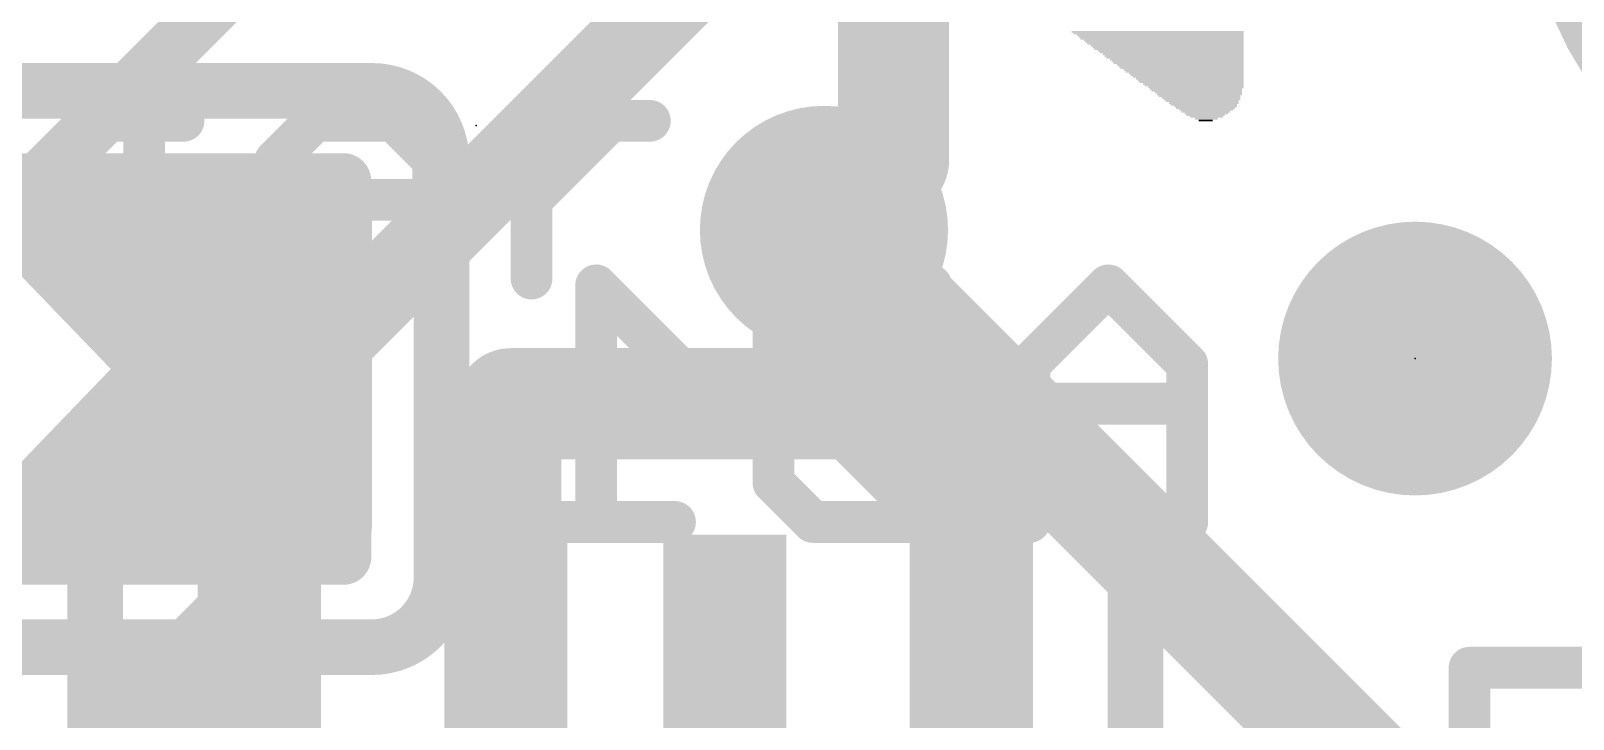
# Model space of a CAD drawing. Extents: x -0.1 to 25.5, y -0.1 to 17.9.
# Drawn here: x 15.39 to 21.02, y 11.8 to 14.32 of the extents above; entities that cross this region are included whole.
import ezdxf

# ---------------------------------------------------------------- set-up
doc = ezdxf.new("R2010")
doc.units = 0
for name, color, linetype in [('1', 12, 'CONTINUOUS'), ('16', 5, 'CONTINUOUS'), ('18', 110, 'CONTINUOUS'), ('21', 40, 'CONTINUOUS'), ('22', 6, 'CONTINUOUS'), ('23', 40, 'CONTINUOUS')]:
    doc.layers.add(name, color=color, linetype=linetype)

# ---------------------------------------------------------------- blocks, each defined once
blk = doc.blocks.new('PIE')
at = {"const_width": 0.5}
blk.add_lwpolyline([(0, -0.25, 1), (0, 0.25, 1), (0, -0.25)], format="xyb", dxfattribs=at)
blk = doc.blocks.new('RECT')
blk.add_solid([(-0.5, -0.5), (0.5, -0.5), (-0.5, 0.5), (0.5, 0.5)])
blk = doc.blocks.new('RECT121920X243840R50')
at = {"const_width": 0.1905}
blk.add_lwpolyline([(0.2858, -0.5715), (0.2858, 0.5715, 0.4142), (0.1905, 0.6668), (-0.1905, 0.6668, 0.4142), (-0.2858, 0.5715), (-0.2858, -0.5715, 0.4142), (-0.1905, -0.6668), (0.1905, -0.6668, 0.4142)], format="xyb", close=True, dxfattribs=at)
blk.add_solid([(-0.2159, -0.5969), (0.2159, -0.5969), (-0.2159, 0.5969), (0.2159, 0.5969)])
blk = doc.blocks.new('ROUNDV')
at = {"const_width": 0.5}
blk.add_lwpolyline([(0, -0.25, 1), (0, 0.25, 1), (0, -0.25)], format="xyb", dxfattribs=at)

msp = doc.modelspace()

# ---------------------------------------------------------------- linework, layer by layer
at = {"layer": '1'}
for points, const_width in [([(16.51, 14.859), (14.478, 12.827)], 0.2032), ([(16.226, 12.924), (17.8308, 14.5288)], 0.3048), ([(18.288, 13.589), (18.415, 13.462)], 0.4064), ([(18.415, 13.462), (18.415, 12.954)], 0.4064), ([(17.145, 12.954), (17.126, 12.935)], 0.4064), ([(17.126, 12.935), (17.126, 12.026)], 0.4064), ([(18.415, 12.954), (17.145, 12.954)], 0.4064), ([(18.826, 12.543), (18.415, 12.954)], 0.4064), ([(16.226, 12.026), (16.226, 12.924)], 0.3048), ([(18.826, 12.026), (18.826, 12.543)], 0.4064), ([(15.6554, 11.4554), (16.226, 12.026)], 0.3048), ([(16.226, 11.46), (16.226, 12.026)], 0.3048), ([(17.926, 12.026), (17.926, 11.576)], 0.3048)]:
    msp.add_lwpolyline(points, dxfattribs=dict(at, const_width=const_width))
for points, const_width in [([(18.3598, 13.6608, 1), (18.2162, 13.5172)], 0.2032), ([(18.5166, 13.462, 1), (18.3134, 13.462)], 0.2032), ([(18.3432, 13.3902, 1), (18.4868, 13.5338)], 0.2032), ([(17.2276, 12.935, 1), (17.0244, 12.935)], 0.2032), ([(17.145, 13.0556, 1), (17.145, 12.8524)], 0.2032), ([(17.2168, 12.8822, 1), (17.0732, 13.0258)], 0.2032), ([(18.4868, 13.0258, 1), (18.3432, 12.8822)], 0.2032), ([(18.415, 12.8524, 1), (18.415, 13.0556)], 0.2032), ([(16.3022, 12.924, 1), (16.1498, 12.924)], 0.1524), ([(17.0542, 13.0068, 1), (17.1978, 12.8632)], 0.2032), ([(16.1721, 12.9779, 1), (16.2799, 12.8701)], 0.1524), ([(18.3134, 12.954, 1), (18.5166, 12.954)], 0.2032), ([(18.9276, 12.543, 1), (18.7244, 12.543)], 0.2032), ([(18.7542, 12.4712, 1), (18.8978, 12.6148)], 0.2032), ([(16.3022, 12.026, 1), (16.1498, 12.026)], 0.1524), ([(16.2799, 11.9721, 1), (16.1721, 12.0799)], 0.1524), ([(18.0022, 12.026, 1), (17.8498, 12.026)], 0.1524), ([(17.0244, 12.026, 1), (17.2276, 12.026)], 0.2032), ([(18.7244, 12.026, 1), (18.9276, 12.026)], 0.2032), ([(16.1498, 12.026, 1), (16.3022, 12.026)], 0.1524)]:
    msp.add_lwpolyline(points, format="xyb", dxfattribs=dict(at, const_width=const_width))
at = {"layer": '16'}
for points, const_width in [([(18.542, 16.002), (18.542, 13.843)], 0.4064), ([(18.542, 13.843), (18.288, 13.589)], 0.4064), ([(15.8242, 13.081), (15.163, 13.7676)], 0.2032), ([(15.163, 13.7676), (16.533, 13.7676)], 0.2032), ([(16.533, 13.7676), (16.533, 12.3944)], 0.2032), ([(20.447, 11.43), (18.288, 13.589)], 0.4064), ([(15.3105, 13.6144), (16.533, 13.6144)], 0.2032), ([(15.5062, 13.4112), (16.533, 13.4112)], 0.2032), ([(15.7019, 13.208), (16.533, 13.208)], 0.2032), ([(15.163, 12.3944), (15.8242, 13.081)], 0.2032), ([(16.256, 12.2873), (16.256, 13.081)], 0.3048), ([(15.7508, 13.0048), (16.533, 13.0048)], 0.2032), ([(15.5551, 12.8016), (16.533, 12.8016)], 0.2032), ([(15.3595, 12.5984), (16.533, 12.5984)], 0.2032), ([(16.533, 12.3944), (15.163, 12.3944)], 0.2032), ([(15.1638, 12.3952), (16.533, 12.3952)], 0.2032), ([(15.24, 11.2713), (16.256, 12.2873)], 0.3048)]:
    msp.add_lwpolyline(points, dxfattribs=dict(at, const_width=const_width))
for points, const_width in [([(18.6138, 13.7712, 1), (18.4702, 13.9148)], 0.2032), ([(18.4404, 13.843, 1), (18.6436, 13.843)], 0.2032), ([(16.5838, 13.7676, 1), (16.4822, 13.7676)], 0.1016), ([(16.533, 13.7168, 1), (16.533, 13.8184)], 0.1016), ([(18.3598, 13.6608, 1), (18.2162, 13.5172)], 0.2032), ([(18.2162, 13.6608, 1), (18.3598, 13.5172)], 0.2032), ([(16.533, 13.5636, 1), (16.533, 13.6652)], 0.1016), ([(15.5062, 13.462, 1), (15.5062, 13.3604)], 0.1016), ([(16.533, 13.3604, 1), (16.533, 13.462)], 0.1016), ([(15.7019, 13.2588, 1), (15.7019, 13.1572)], 0.1016), ([(16.533, 13.1572, 1), (16.533, 13.2588)], 0.1016), ([(15.8608, 13.0458, 1), (15.7876, 13.1162)], 0.1016), ([(16.3322, 13.081, 1), (16.1798, 13.081)], 0.1524), ([(15.7876, 13.0458, 1), (15.8608, 13.1162)], 0.1016), ([(15.7508, 13.0556, 1), (15.7508, 12.954)], 0.1016), ([(16.533, 12.954, 1), (16.533, 13.0556)], 0.1016), ([(15.5551, 12.8524, 1), (15.5551, 12.7508)], 0.1016), ([(16.533, 12.7508, 1), (16.533, 12.8524)], 0.1016), ([(15.3595, 12.6492, 1), (15.3595, 12.5476)], 0.1016), ([(16.533, 12.5476, 1), (16.533, 12.6492)], 0.1016), ([(16.533, 12.3444, 1), (16.533, 12.446)], 0.1016), ([(16.533, 12.3436, 1), (16.533, 12.4452)], 0.1016), ([(16.3099, 12.2334, 1), (16.2021, 12.3412)], 0.1524), ([(16.4822, 12.3944, 1), (16.5838, 12.3944)], 0.1016), ([(16.1798, 12.2873, 1), (16.3322, 12.2873)], 0.1524)]:
    msp.add_lwpolyline(points, format="xyb", dxfattribs=dict(at, const_width=const_width))
at = {"layer": '21'}
for points, const_width in [([(22.86, 13.24, 1), (22.86, 17.24, 1), (22.86, 13.24)], 0.2032), ([(15.8429, 14.1315, 1), (15.7667, 14.1315)], 0.0762), ([(15.6607, 14.0255, 1), (15.6607, 13.9493)], 0.0762), ([(15.9488, 13.9493, 1), (15.9488, 14.0255)], 0.0762), ([(16.4284, 14.0255, 1), (16.4284, 13.9493)], 0.0762), ([(16.4554, 13.9605, 1), (16.4015, 14.0144)], 0.0762), ([(16.7435, 14.0144, 1), (16.6896, 13.9605)], 0.0762), ([(16.7166, 13.9493, 1), (16.7166, 14.0255)], 0.0762), ([(17.258, 13.9874, 1), (17.1818, 13.9874)], 0.0762), ([(17.508, 14.0255, 1), (17.508, 13.9493)], 0.0762), ([(17.535, 13.9605, 1), (17.4811, 14.0144)], 0.0762), ([(17.6521, 13.9493, 1), (17.6521, 14.0255)], 0.0762), ([(16.3225, 13.8434, 1), (16.2463, 13.8434)], 0.0762), ([(16.8987, 13.8434, 1), (16.8225, 13.8434)], 0.0762), ([(16.2574, 13.8703, 1), (16.3113, 13.8164)], 0.0762), ([(16.8337, 13.8164, 1), (16.8876, 13.8703)], 0.0762), ([(16.2844, 13.7374, 1), (16.2844, 13.6612)], 0.0762), ([(16.8606, 13.6612, 1), (16.8606, 13.7374)], 0.0762), ([(17.193, 13.7263, 1), (17.2469, 13.6724)], 0.0762), ([(16.8225, 13.6993, 1), (16.8987, 13.6993)], 0.0762), ([(15.8317, 13.5822, 1), (15.7778, 13.5283)], 0.0762), ([(15.7667, 13.5553, 1), (15.8429, 13.5553)], 0.0762), ([(16.3113, 13.5822, 1), (16.2574, 13.5283)], 0.0762), ([(16.2463, 13.5553, 1), (16.3225, 13.5553)], 0.0762), ([(15.9219, 13.3843, 1), (15.9758, 13.4381)], 0.0762), ([(16.4284, 13.4493, 1), (16.4284, 13.3731)], 0.0762), ([(16.4015, 13.3843, 1), (16.4554, 13.4381)], 0.0762), ([(16.7166, 13.3731, 1), (16.7166, 13.4493)], 0.0762), ([(17.1818, 13.4112, 1), (17.258, 13.4112)], 0.0762), ([(15.6768, 12.576, 1), (15.5752, 12.576)], 0.1016), ([(19.4768, 12.576, 1), (19.3752, 12.576)], 0.1016), ([(20.6841, 11.99, 1), (20.6079, 11.99)], 0.0762), ([(20.646, 12.0281, 1), (20.646, 11.9519)], 0.0762)]:
    msp.add_lwpolyline(points, format="xyb", dxfattribs=dict(at, const_width=const_width))
for points, const_width in [([(15.8048, 14.1315), (15.8048, 13.5553)], 0.1524), ([(15.6607, 13.9874), (15.9488, 13.9874)], 0.1524), ([(16.2844, 13.8434), (16.4284, 13.9874)], 0.1524), ([(16.4284, 13.9874), (16.7166, 13.9874)], 0.1524), ([(16.7166, 13.9874), (16.8606, 13.8434)], 0.1524), ([(17.2199, 13.4112), (17.2199, 13.9874)], 0.1524), ([(17.2199, 13.6993), (17.508, 13.9874)], 0.1524), ([(17.508, 13.9874), (17.6521, 13.9874)], 0.1524), ([(16.2844, 13.5553), (16.2844, 13.8434)], 0.1524), ([(16.8606, 13.8434), (16.8606, 13.6993)], 0.1524), ([(16.8606, 13.6993), (16.2844, 13.6993)], 0.1524), ([(15.8048, 13.5553), (15.9488, 13.4112)], 0.1524), ([(16.4284, 13.4112), (16.2844, 13.5553)], 0.1524), ([(16.7166, 13.4112), (16.4284, 13.4112)], 0.1524), ([(15.626, 9.776), (15.626, 12.576)], 0.2032), ([(19.426, 12.576), (19.426, 9.776)], 0.2032), ([(20.646, 10.79), (20.646, 11.99)], 0.1524), ([(20.646, 11.99), (23.246, 11.99)], 0.1524)]:
    msp.add_lwpolyline(points, dxfattribs=dict(at, const_width=const_width))
at = {"layer": '22'}
for points, const_width in [([(16.637, 14.097), (13.843, 14.097)], 0.2032), ([(16.891, 13.843), (16.891, 12.319)], 0.2032), ([(17.744, 13.0984), (17.4559, 13.3865)], 0.1524), ([(17.4559, 13.3865), (17.4559, 12.5222)], 0.1524), ([(18.1033, 13.2425), (18.2474, 13.3865)], 0.1524), ([(18.2474, 13.3865), (18.6796, 13.3865)], 0.1524), ([(18.6796, 13.3865), (18.6796, 12.5222)], 0.1524), ([(19.327, 13.3865), (19.0389, 13.0984)], 0.1524), ([(19.6151, 13.0984), (19.327, 13.3865)], 0.1524), ([(18.1033, 12.6663), (18.1033, 13.2425)], 0.1524), ([(19.0389, 13.0984), (19.0389, 12.5222)], 0.1524), ([(19.6151, 12.5222), (19.6151, 13.0984)], 0.1524), ([(19.6151, 12.9544), (19.0389, 12.9544)], 0.1524), ([(18.2474, 12.5222), (18.1033, 12.6663)], 0.1524), ([(17.744, 12.5222), (17.1678, 12.5222)], 0.1524), ([(18.6796, 12.5222), (18.2474, 12.5222)], 0.1524), ([(13.843, 12.065), (16.637, 12.065)], 0.2032)]:
    msp.add_lwpolyline(points, dxfattribs=dict(at, const_width=const_width))
for points, const_width in [([(16.891, 13.843, 0.4142), (16.637, 14.097)], 0.2032), ([(16.637, 14.1478, 1), (16.637, 14.0462)], 0.1016), ([(16.637, 14.0462, 1), (16.637, 14.1478)], 0.1016), ([(16.9418, 13.843, 1), (16.8402, 13.843)], 0.1016), ([(16.8402, 13.843, 1), (16.9418, 13.843)], 0.1016), ([(17.4829, 13.4135, 1), (17.429, 13.3596)], 0.0762), ([(17.494, 13.3865, 1), (17.4178, 13.3865)], 0.0762), ([(18.2474, 13.4246, 1), (18.2474, 13.3484)], 0.0762), ([(18.2743, 13.3596, 1), (18.2204, 13.4135)], 0.0762), ([(18.7177, 13.3865, 1), (18.6415, 13.3865)], 0.0762), ([(18.6796, 13.3484, 1), (18.6796, 13.4246)], 0.0762), ([(19.3539, 13.4135, 1), (19.3, 13.3596)], 0.0762), ([(19.3539, 13.3596, 1), (19.3, 13.4135)], 0.0762), ([(18.1414, 13.2425, 1), (18.0652, 13.2425)], 0.0762), ([(18.0764, 13.2694, 1), (18.1303, 13.2155)], 0.0762), ([(17.7171, 13.0715, 1), (17.771, 13.1254)], 0.0762), ([(19.0119, 13.1254, 1), (19.0658, 13.0715)], 0.0762), ([(19.077, 13.0984, 1), (19.0008, 13.0984)], 0.0762), ([(19.6532, 13.0984, 1), (19.577, 13.0984)], 0.0762), ([(19.5881, 13.0715, 1), (19.642, 13.1254)], 0.0762), ([(19.0389, 12.9925, 1), (19.0389, 12.9163)], 0.0762), ([(19.6151, 12.9163, 1), (19.6151, 12.9925)], 0.0762), ([(18.1303, 12.6932, 1), (18.0764, 12.6393)], 0.0762), ([(18.0652, 12.6663, 1), (18.1414, 12.6663)], 0.0762), ([(17.1678, 12.5603, 1), (17.1678, 12.4841)], 0.0762), ([(17.744, 12.4841, 1), (17.744, 12.5603)], 0.0762), ([(18.2474, 12.5603, 1), (18.2474, 12.4841)], 0.0762), ([(18.2204, 12.4953, 1), (18.2743, 12.5491)], 0.0762), ([(18.6796, 12.4841, 1), (18.6796, 12.5603)], 0.0762), ([(17.4178, 12.5222, 1), (17.494, 12.5222)], 0.0762), ([(18.6415, 12.5222, 1), (18.7177, 12.5222)], 0.0762), ([(19.0008, 12.5222, 1), (19.077, 12.5222)], 0.0762), ([(19.577, 12.5222, 1), (19.6532, 12.5222)], 0.0762), ([(16.637, 12.065, 0.4142), (16.891, 12.319)], 0.2032), ([(16.9418, 12.319, 1), (16.8402, 12.319)], 0.1016), ([(16.8402, 12.319, 1), (16.9418, 12.319)], 0.1016), ([(16.637, 12.1158, 1), (16.637, 12.0142)], 0.1016), ([(16.637, 12.0142, 1), (16.637, 12.1158)], 0.1016)]:
    msp.add_lwpolyline(points, format="xyb", dxfattribs=dict(at, const_width=const_width))
at = {"layer": '23'}
for p in [(17.018, 13.97), (20.447, 13.1191)]:
    msp.add_point(p, dxfattribs=at)

# ---------------------------------------------------------------- block references
at = {"layer": '1'}
msp.add_blockref('PIE', (20.447, 13.1191), dxfattribs=at)
at = {"layer": '1', "xscale": 0.45, "yscale": 0.9, "rotation": 180}
for p in [(16.226, 12.026), (17.126, 12.026), (17.926, 12.026), (18.826, 12.026)]:
    msp.add_blockref('RECT', p, dxfattribs=at)
at = {"layer": '16'}
msp.add_blockref('RECT121920X243840R50', (16.256, 13.081), dxfattribs=at)
at = {"layer": '18', "xscale": 0.9064, "yscale": 0.9064}
msp.add_blockref('ROUNDV', (18.288, 13.589), dxfattribs=at)
msp.add_blockref('ROUNDV', (18.288, 13.589), dxfattribs=at)
at = {"layer": '21'}
for p, xscale, yscale in [((19.5072, 14.3129), 0.6286, 0.0064), ((19.5104, 14.3066), 0.6223, 0.0063), ((19.5167, 14.3002), 0.6096, 0.0064), ((19.5199, 14.2939), 0.6032, 0.0063), ((19.5231, 14.2875), 0.5969, 0.0064), ((19.5294, 14.2812), 0.5842, 0.0063), ((19.5326, 14.2748), 0.5778, 0.0064), ((19.5358, 14.2685), 0.5715, 0.0063), ((19.5421, 14.2621), 0.5588, 0.0064), ((19.5453, 14.2558), 0.5524, 0.0063), ((19.5485, 14.2494), 0.5461, 0.0064), ((19.5548, 14.2431), 0.5334, 0.0063), ((19.558, 14.2367), 0.527, 0.0064), ((19.5644, 14.2304), 0.5143, 0.0063), ((19.5675, 14.224), 0.508, 0.0064), ((19.5707, 14.2177), 0.5016, 0.0063), ((19.577, 14.2113), 0.4889, 0.0064), ((19.5802, 14.205), 0.4826, 0.0063), ((19.5834, 14.1986), 0.4762, 0.0064), ((19.5898, 14.1923), 0.4635, 0.0063), ((19.5929, 14.1859), 0.4572, 0.0064), ((19.5961, 14.1796), 0.4508, 0.0063), ((19.6025, 14.1732), 0.4381, 0.0064), ((19.6056, 14.1669), 0.4318, 0.0063), ((19.612, 14.1605), 0.4191, 0.0064), ((19.6151, 14.1542), 0.4127, 0.0063), ((19.6183, 14.1478), 0.4064, 0.0064), ((19.6247, 14.1415), 0.3937, 0.0063), ((19.6279, 14.1351), 0.3873, 0.0064), ((19.631, 14.1288), 0.381, 0.0063), ((19.6374, 14.1224), 0.3683, 0.0064), ((19.6406, 14.1161), 0.3619, 0.0063), ((19.6469, 14.1097), 0.3492, 0.0064), ((19.6469, 14.1034), 0.3366, 0.0063), ((19.6501, 14.097), 0.3302, 0.0064), ((19.6564, 14.0907), 0.3175, 0.0063), ((19.6596, 14.0843), 0.3112, 0.0064), ((19.6596, 14.078), 0.2984, 0.0063), ((19.666, 14.0716), 0.2857, 0.0064), ((19.6691, 14.0653), 0.2794, 0.0063), ((19.6692, 14.0589), 0.2667, 0.0064), ((19.6755, 14.0526), 0.254, 0.0063), ((19.6755, 14.0462), 0.2413, 0.0064), ((19.6818, 14.0399), 0.2286, 0.0063), ((19.6819, 14.0335), 0.2159, 0.0064), ((19.685, 14.0272), 0.1968, 0.0063), ((19.6818, 14.0208), 0.1778, 0.0064), ((19.685, 14.0145), 0.1588, 0.0063), ((19.6819, 14.0081), 0.1397, 0.0064), ((19.685, 14.0018), 0.1206, 0.0063), ((19.685, 13.9954), 0.0826, 0.0064), ((19.6818, 13.9891), 0.0508, 0.0063)]:
    msp.add_blockref('RECT', p, dxfattribs=dict(at, xscale=xscale, yscale=yscale))

doc.saveas('drawing.dxf')
